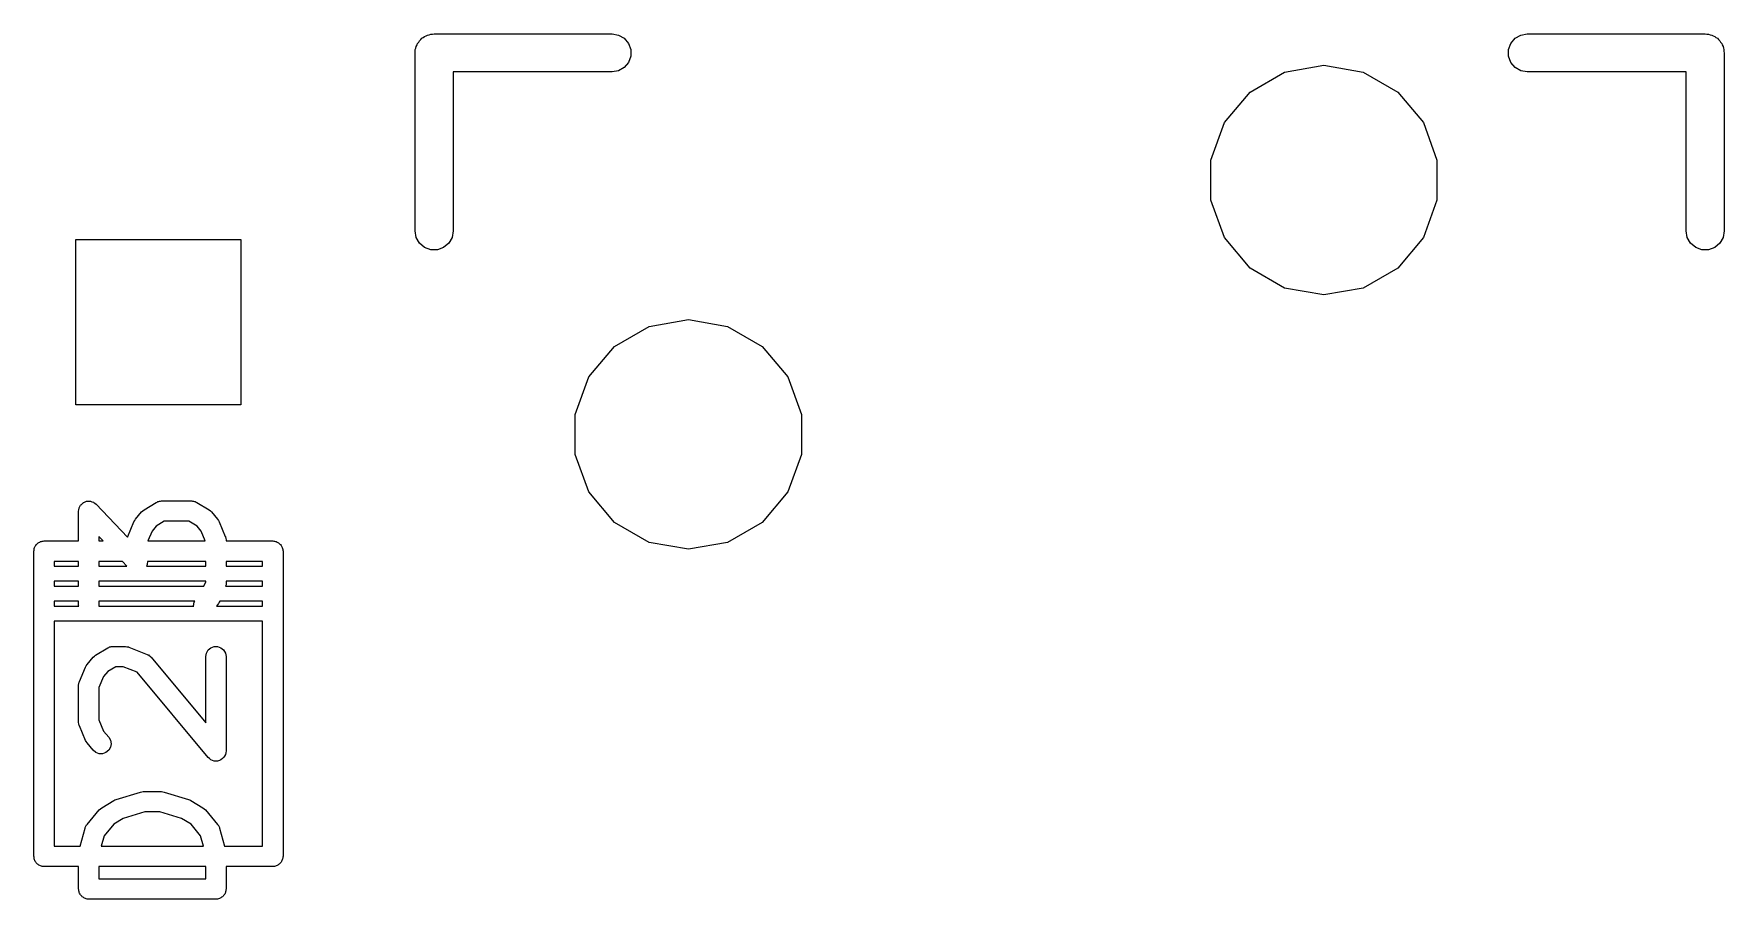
# Model space of a CAD drawing. Extents: x 47 to 330, y -254 to -153.
# Drawn here: x 208.78 to 225.66, y -182.1 to -173.46 of the extents above; entities that cross this region are included whole.
import ezdxf

# ---------------------------------------------------------------- set-up
doc = ezdxf.new("R2010")
doc.units = 0
doc.header["$MEASUREMENT"] = 0
doc.layers.add('BLACK', color=7, linetype='CONTINUOUS')

msp = doc.modelspace()

# ---------------------------------------------------------------- linework, layer by layer
at = {"layer": 'Black'}
for p, q in [((212.759, -173.462), (212.775, -173.459)), ((212.775, -173.459), (214.553, -173.459)), ((214.553, -173.459), (214.618, -173.471)), ((223.632, -173.471), (223.697, -173.459)), ((223.697, -173.459), (225.475, -173.459)), ((225.475, -173.459), (225.491, -173.462)), ((212.587, -173.617), (212.593, -173.601)), ((212.587, -173.634), (212.587, -173.617)), ((212.593, -173.601), (212.596, -173.585)), ((212.596, -173.585), (212.604, -173.57)), ((212.604, -173.57), (212.61, -173.555)), ((212.61, -173.555), (212.621, -173.542)), ((212.621, -173.542), (212.629, -173.528)), ((212.629, -173.528), (212.642, -173.517)), ((212.642, -173.517), (212.653, -173.504)), ((212.653, -173.504), (212.667, -173.496)), ((212.667, -173.496), (212.68, -173.485)), ((212.68, -173.485), (212.695, -173.479)), ((212.695, -173.479), (212.71, -173.471)), ((212.71, -173.471), (212.726, -173.468)), ((212.726, -173.468), (212.742, -173.462)), ((212.742, -173.462), (212.759, -173.462)), ((214.618, -173.471), (214.675, -173.504)), ((214.675, -173.504), (214.718, -173.555)), ((214.718, -173.555), (214.741, -173.617)), ((214.741, -173.617), (214.741, -173.683)), ((223.509, -173.617), (223.532, -173.555)), ((223.509, -173.683), (223.509, -173.617)), ((223.532, -173.555), (223.575, -173.504)), ((223.575, -173.504), (223.632, -173.471)), ((225.491, -173.462), (225.508, -173.462)), ((225.508, -173.462), (225.524, -173.468)), ((225.524, -173.468), (225.54, -173.471)), ((225.54, -173.471), (225.555, -173.479)), ((225.555, -173.479), (225.57, -173.485)), ((225.57, -173.485), (225.583, -173.496)), ((225.583, -173.496), (225.597, -173.504)), ((225.597, -173.504), (225.608, -173.517)), ((225.608, -173.517), (225.621, -173.528)), ((225.621, -173.528), (225.629, -173.542)), ((225.629, -173.542), (225.64, -173.555)), ((225.64, -173.555), (225.646, -173.57)), ((225.646, -173.57), (225.654, -173.585)), ((225.654, -173.585), (225.657, -173.601)), ((225.657, -173.601), (225.663, -173.617)), ((225.663, -173.617), (225.663, -173.634)), ((212.584, -173.65), (212.587, -173.634)), ((212.584, -175.428), (212.584, -173.65)), ((214.675, -173.796), (214.618, -173.829)), ((214.718, -173.745), (214.675, -173.796)), ((214.741, -173.683), (214.718, -173.745)), ((221.273, -173.842), (221.665, -173.773)), ((221.665, -173.773), (222.057, -173.842)), ((223.532, -173.745), (223.509, -173.683)), ((223.575, -173.796), (223.532, -173.745)), ((223.632, -173.829), (223.575, -173.796)), ((225.663, -173.634), (225.665, -173.65)), ((225.665, -173.65), (225.665, -175.428)), ((214.553, -173.84), (212.965, -173.84)), ((212.965, -173.84), (212.965, -175.428)), ((214.618, -173.829), (214.553, -173.84)), ((220.927, -174.041), (221.273, -173.842)), ((222.057, -173.842), (222.403, -174.041)), ((223.697, -173.84), (223.632, -173.829)), ((225.284, -173.84), (223.697, -173.84)), ((225.284, -175.428), (225.284, -173.84)), ((220.671, -174.346), (220.927, -174.041)), ((222.403, -174.041), (222.659, -174.346)), ((220.535, -174.721), (220.671, -174.346)), ((222.659, -174.346), (222.795, -174.721)), ((220.535, -175.119), (220.535, -174.721)), ((222.795, -174.721), (222.795, -175.119)), ((220.671, -175.494), (220.535, -175.119)), ((222.795, -175.119), (222.659, -175.494)), ((212.596, -175.493), (212.584, -175.428)), ((212.965, -175.428), (212.954, -175.493)), ((225.296, -175.493), (225.284, -175.428)), ((225.665, -175.428), (225.654, -175.493)), ((209.194, -177.165), (209.194, -175.514)), ((209.194, -175.514), (210.845, -175.514)), ((210.845, -175.514), (210.845, -177.165)), ((212.629, -175.55), (212.596, -175.493)), ((212.68, -175.593), (212.629, -175.55)), ((212.742, -175.616), (212.68, -175.593)), ((212.808, -175.616), (212.742, -175.616)), ((212.87, -175.593), (212.808, -175.616)), ((212.921, -175.55), (212.87, -175.593)), ((212.954, -175.493), (212.921, -175.55)), ((220.927, -175.799), (220.671, -175.494)), ((222.659, -175.494), (222.403, -175.799)), ((225.329, -175.55), (225.296, -175.493)), ((225.38, -175.593), (225.329, -175.55)), ((225.442, -175.616), (225.38, -175.593)), ((225.508, -175.616), (225.442, -175.616)), ((225.57, -175.593), (225.508, -175.616)), ((225.621, -175.55), (225.57, -175.593)), ((225.654, -175.493), (225.621, -175.55)), ((221.273, -175.998), (220.927, -175.799)), ((222.403, -175.799), (222.057, -175.998)), ((221.665, -176.067), (221.273, -175.998)), ((222.057, -175.998), (221.665, -176.067)), ((214.923, -176.382), (215.315, -176.313)), ((215.315, -176.313), (215.707, -176.382)), ((214.577, -176.581), (214.923, -176.382)), ((215.707, -176.382), (216.053, -176.581)), ((214.321, -176.886), (214.577, -176.581)), ((216.053, -176.581), (216.309, -176.886)), ((214.185, -177.261), (214.321, -176.886)), ((216.309, -176.886), (216.445, -177.261)), ((210.845, -177.165), (209.194, -177.165)), ((214.185, -177.659), (214.185, -177.261)), ((216.445, -177.261), (216.445, -177.659)), ((214.321, -178.034), (214.185, -177.659)), ((216.445, -177.659), (216.309, -178.034)), ((209.229, -178.192), (209.236, -178.18)), ((209.236, -178.18), (209.243, -178.167)), ((209.243, -178.167), (209.245, -178.164)), ((209.245, -178.164), (209.247, -178.162)), ((209.247, -178.162), (209.258, -178.152)), ((209.258, -178.152), (209.268, -178.142)), ((209.268, -178.142), (209.271, -178.141)), ((209.271, -178.141), (209.274, -178.139)), ((209.274, -178.139), (209.287, -178.134)), ((209.287, -178.134), (209.301, -178.128)), ((209.301, -178.128), (209.304, -178.128)), ((209.304, -178.128), (209.307, -178.127)), ((209.307, -178.127), (209.321, -178.127)), ((209.321, -178.127), (209.336, -178.126)), ((209.336, -178.126), (209.339, -178.127)), ((209.339, -178.127), (209.342, -178.127)), ((209.342, -178.127), (209.356, -178.132)), ((209.356, -178.132), (209.37, -178.136)), ((209.37, -178.136), (209.372, -178.138)), ((209.372, -178.138), (209.375, -178.139)), ((209.375, -178.139), (209.386, -178.148)), ((209.386, -178.148), (209.398, -178.157)), ((209.398, -178.157), (209.712, -178.487)), ((209.877, -178.212), (209.998, -178.14)), ((209.998, -178.14), (210.007, -178.136)), ((210.007, -178.136), (210.015, -178.131)), ((210.015, -178.131), (210.023, -178.13)), ((210.023, -178.13), (210.031, -178.127)), ((210.031, -178.127), (210.041, -178.127)), ((210.041, -178.127), (210.05, -178.125)), ((210.05, -178.125), (210.353, -178.125)), ((210.353, -178.125), (210.362, -178.127)), ((210.362, -178.127), (210.372, -178.127)), ((210.372, -178.127), (210.379, -178.13)), ((210.379, -178.13), (210.387, -178.131)), ((210.387, -178.131), (210.396, -178.136)), ((210.396, -178.136), (210.405, -178.14)), ((210.405, -178.14), (210.526, -178.212)), ((214.577, -178.339), (214.321, -178.034)), ((216.309, -178.034), (216.053, -178.339)), ((209.223, -178.227), (209.225, -178.213)), ((209.223, -178.524), (209.223, -178.227)), ((209.225, -178.213), (209.227, -178.198)), ((209.227, -178.198), (209.228, -178.195)), ((209.228, -178.195), (209.229, -178.192)), ((209.715, -178.478), (209.775, -178.333)), ((209.775, -178.333), (209.783, -178.32)), ((209.783, -178.32), (209.791, -178.307)), ((209.791, -178.307), (209.851, -178.234)), ((209.851, -178.234), (209.864, -178.223)), ((209.864, -178.223), (209.877, -178.212)), ((210.078, -178.328), (209.996, -178.378)), ((210.324, -178.328), (210.078, -178.328)), ((210.407, -178.378), (210.324, -178.328)), ((210.526, -178.212), (210.539, -178.223)), ((210.539, -178.223), (210.552, -178.234)), ((210.552, -178.234), (210.612, -178.307)), ((210.612, -178.307), (210.62, -178.32)), ((210.62, -178.32), (210.628, -178.333)), ((210.628, -178.333), (210.688, -178.478)), ((214.923, -178.538), (214.577, -178.339)), ((216.053, -178.339), (215.707, -178.538)), ((208.851, -178.529), (208.859, -178.526)), ((208.859, -178.526), (208.868, -178.526)), ((208.868, -178.526), (208.877, -178.524)), ((208.877, -178.524), (209.223, -178.524)), ((209.468, -178.524), (209.426, -178.481)), ((209.426, -178.481), (209.426, -178.524)), ((209.426, -178.524), (209.468, -178.524)), ((209.712, -178.487), (209.713, -178.482)), ((209.713, -178.482), (209.714, -178.48)), ((209.714, -178.48), (209.715, -178.478)), ((209.957, -178.425), (209.915, -178.524)), ((209.915, -178.524), (210.487, -178.524)), ((209.996, -178.378), (209.957, -178.425)), ((210.446, -178.425), (210.407, -178.378)), ((210.487, -178.524), (210.446, -178.425)), ((210.688, -178.478), (210.689, -178.48)), ((210.689, -178.48), (210.69, -178.482)), ((210.69, -178.482), (210.693, -178.498)), ((210.693, -178.498), (210.696, -178.512)), ((210.696, -178.512), (210.696, -178.515)), ((210.696, -178.515), (210.696, -178.517)), ((210.696, -178.517), (210.696, -178.524)), ((210.696, -178.524), (211.163, -178.524)), ((211.163, -178.524), (211.172, -178.526)), ((211.172, -178.526), (211.181, -178.526)), ((211.181, -178.526), (211.189, -178.529)), ((208.775, -178.626), (208.777, -178.617)), ((208.775, -181.674), (208.775, -178.626)), ((208.777, -178.608), (208.78, -178.6)), ((208.777, -178.617), (208.777, -178.608)), ((208.78, -178.6), (208.782, -178.591)), ((208.782, -178.591), (208.786, -178.584)), ((208.786, -178.584), (208.789, -178.575)), ((208.789, -178.575), (208.795, -178.568)), ((208.795, -178.568), (208.799, -178.561)), ((208.799, -178.561), (208.806, -178.555)), ((208.806, -178.555), (208.812, -178.548)), ((208.812, -178.548), (208.819, -178.544)), ((208.819, -178.544), (208.826, -178.538)), ((208.826, -178.538), (208.835, -178.535)), ((208.835, -178.535), (208.842, -178.531)), ((208.842, -178.531), (208.851, -178.529)), ((211.189, -178.529), (211.198, -178.531)), ((211.198, -178.531), (211.205, -178.535)), ((211.205, -178.535), (211.214, -178.538)), ((211.214, -178.538), (211.221, -178.544)), ((211.221, -178.544), (211.228, -178.548)), ((211.228, -178.548), (211.234, -178.555)), ((211.234, -178.555), (211.241, -178.561)), ((211.241, -178.561), (211.245, -178.568)), ((211.245, -178.568), (211.251, -178.575)), ((211.251, -178.575), (211.254, -178.584)), ((211.254, -178.584), (211.258, -178.591)), ((211.258, -178.591), (211.26, -178.6)), ((211.26, -178.6), (211.263, -178.608)), ((211.263, -178.608), (211.263, -178.617)), ((211.263, -178.617), (211.265, -178.626)), ((211.265, -178.626), (211.265, -181.674)), ((215.315, -178.607), (214.923, -178.538)), ((215.707, -178.538), (215.315, -178.607)), ((209.223, -178.728), (208.979, -178.728)), ((208.979, -178.728), (208.979, -178.775)), ((208.979, -178.775), (209.02, -178.775)), ((209.02, -178.775), (209.223, -178.775)), ((209.223, -178.775), (209.223, -178.728)), ((209.426, -178.728), (209.426, -178.775)), ((209.661, -178.728), (209.426, -178.728)), ((209.426, -178.775), (209.706, -178.775)), ((209.706, -178.775), (209.661, -178.728)), ((209.904, -178.77), (209.901, -178.775)), ((209.901, -178.775), (210.493, -178.775)), ((209.906, -178.764), (209.904, -178.766)), ((209.904, -178.766), (209.904, -178.77)), ((209.907, -178.749), (209.906, -178.764)), ((209.91, -178.735), (209.907, -178.749)), ((209.91, -178.728), (209.91, -178.735)), ((210.493, -178.728), (209.91, -178.728)), ((210.493, -178.775), (210.493, -178.728)), ((210.696, -178.728), (210.696, -178.775)), ((211.061, -178.728), (210.696, -178.728)), ((210.696, -178.775), (211.061, -178.775)), ((211.061, -178.775), (211.061, -178.728)), ((209.02, -178.925), (208.979, -178.925)), ((208.979, -178.925), (208.979, -178.975)), ((208.979, -178.975), (209.223, -178.975)), ((209.223, -178.925), (209.02, -178.925)), ((209.223, -178.975), (209.223, -178.925)), ((209.426, -178.925), (209.426, -178.975)), ((210.493, -178.925), (209.426, -178.925)), ((209.426, -178.975), (210.475, -178.975)), ((210.475, -178.975), (210.493, -178.932)), ((210.493, -178.932), (210.493, -178.925)), ((210.693, -178.972), (210.692, -178.975)), ((210.692, -178.975), (211.061, -178.975)), ((210.696, -178.957), (210.693, -178.972)), ((210.696, -178.925), (210.696, -178.953)), ((211.061, -178.925), (210.696, -178.925)), ((210.696, -178.953), (210.696, -178.955)), ((210.696, -178.955), (210.696, -178.957)), ((211.061, -178.975), (211.061, -178.925)), ((208.979, -179.125), (208.979, -179.175)), ((209.223, -179.125), (208.979, -179.125)), ((208.979, -179.175), (209.224, -179.175)), ((209.223, -179.17), (209.223, -179.125)), ((209.224, -179.175), (209.223, -179.17)), ((209.426, -179.17), (209.425, -179.175)), ((209.425, -179.175), (210.373, -179.175)), ((209.426, -179.125), (209.426, -179.17)), ((210.384, -179.125), (209.426, -179.125)), ((210.372, -179.171), (210.378, -179.136)), ((210.373, -179.175), (210.372, -179.171)), ((210.378, -179.136), (210.384, -179.125)), ((210.612, -179.163), (210.602, -179.175)), ((210.602, -179.175), (211.061, -179.175)), ((210.62, -179.15), (210.612, -179.163)), ((210.628, -179.137), (210.62, -179.15)), ((210.633, -179.125), (210.628, -179.137)), ((211.061, -179.125), (210.633, -179.125)), ((211.061, -179.175), (211.061, -179.125)), ((208.979, -179.325), (208.979, -181.572)), ((211.061, -179.325), (208.979, -179.325)), ((211.061, -181.572), (211.061, -179.325)), ((209.307, -179.758), (209.367, -179.686)), ((209.367, -179.686), (209.38, -179.675)), ((209.38, -179.675), (209.393, -179.664)), ((209.393, -179.664), (209.514, -179.591)), ((209.514, -179.591), (209.523, -179.588)), ((209.523, -179.588), (209.532, -179.583)), ((209.532, -179.583), (209.54, -179.581)), ((209.54, -179.581), (209.547, -179.579)), ((209.547, -179.579), (209.557, -179.578)), ((209.557, -179.578), (209.566, -179.577)), ((209.566, -179.577), (209.687, -179.577)), ((209.687, -179.577), (209.689, -179.577)), ((209.689, -179.577), (209.691, -179.577)), ((209.691, -179.577), (209.706, -179.58)), ((209.706, -179.58), (209.722, -179.583)), ((209.722, -179.583), (209.724, -179.584)), ((209.724, -179.584), (209.725, -179.584)), ((209.725, -179.584), (209.907, -179.657)), ((209.907, -179.657), (209.913, -179.66)), ((209.913, -179.66), (209.92, -179.663)), ((209.92, -179.663), (209.928, -179.67)), ((209.928, -179.67), (209.937, -179.675)), ((209.937, -179.675), (209.941, -179.681)), ((209.941, -179.681), (209.947, -179.686)), ((209.947, -179.686), (210.493, -180.341)), ((210.493, -179.678), (210.499, -179.644)), ((210.493, -180.341), (210.493, -179.678)), ((210.499, -179.644), (210.517, -179.613)), ((210.517, -179.613), (210.544, -179.59)), ((210.544, -179.59), (210.577, -179.578)), ((210.577, -179.578), (210.612, -179.578)), ((210.612, -179.578), (210.645, -179.59)), ((210.645, -179.59), (210.672, -179.613)), ((210.672, -179.613), (210.69, -179.644)), ((210.69, -179.644), (210.696, -179.678)), ((210.696, -179.678), (210.696, -180.622)), ((209.231, -179.929), (209.291, -179.784)), ((209.291, -179.784), (209.299, -179.772)), ((209.299, -179.772), (209.307, -179.758)), ((209.473, -179.877), (209.426, -179.989)), ((209.513, -179.829), (209.473, -179.877)), ((209.595, -179.78), (209.513, -179.829)), ((209.668, -179.78), (209.595, -179.78)), ((209.807, -179.836), (209.668, -179.78)), ((210.516, -180.687), (209.807, -179.836)), ((209.223, -179.964), (209.226, -179.949)), ((209.223, -179.966), (209.223, -179.964)), ((209.223, -179.969), (209.223, -179.966)), ((209.223, -180.331), (209.223, -179.969)), ((209.226, -179.949), (209.229, -179.934)), ((209.229, -179.934), (209.23, -179.932)), ((209.23, -179.932), (209.231, -179.929)), ((209.426, -179.989), (209.426, -180.311)), ((209.223, -180.334), (209.223, -180.331)), ((209.223, -180.336), (209.223, -180.334)), ((209.226, -180.351), (209.223, -180.336)), ((209.229, -180.366), (209.226, -180.351)), ((209.23, -180.368), (209.229, -180.366)), ((209.231, -180.371), (209.23, -180.368)), ((209.291, -180.516), (209.231, -180.371)), ((209.426, -180.311), (209.473, -180.423)), ((209.299, -180.528), (209.291, -180.516)), ((209.307, -180.542), (209.299, -180.528)), ((209.367, -180.614), (209.307, -180.542)), ((209.473, -180.423), (209.524, -180.484)), ((209.524, -180.484), (209.541, -180.515)), ((209.541, -180.515), (209.547, -180.549)), ((209.547, -180.549), (209.541, -180.584)), ((209.394, -180.637), (209.367, -180.614)), ((209.427, -180.649), (209.394, -180.637)), ((209.463, -180.649), (209.427, -180.649)), ((209.496, -180.637), (209.463, -180.649)), ((209.523, -180.615), (209.496, -180.637)), ((209.541, -180.584), (209.523, -180.615)), ((210.517, -180.687), (210.516, -180.687)), ((210.53, -180.698), (210.517, -180.687)), ((210.517, -180.687), (210.517, -180.687)), ((210.543, -180.71), (210.53, -180.698)), ((210.544, -180.71), (210.543, -180.71)), ((210.56, -180.716), (210.544, -180.71)), ((210.544, -180.71), (210.544, -180.71)), ((210.577, -180.722), (210.56, -180.716)), ((210.594, -180.722), (210.577, -180.722)), ((210.577, -180.722), (210.577, -180.722)), ((210.577, -180.722), (210.577, -180.722)), ((210.612, -180.722), (210.594, -180.722)), ((210.629, -180.716), (210.612, -180.722)), ((210.612, -180.722), (210.612, -180.722)), ((210.612, -180.722), (210.612, -180.722)), ((210.645, -180.71), (210.629, -180.716)), ((210.659, -180.698), (210.645, -180.71)), ((210.645, -180.71), (210.645, -180.71)), ((210.645, -180.71), (210.645, -180.71)), ((210.672, -180.687), (210.659, -180.698)), ((210.681, -180.672), (210.672, -180.687)), ((210.672, -180.687), (210.672, -180.687)), ((210.672, -180.687), (210.672, -180.687)), ((210.69, -180.657), (210.681, -180.672)), ((210.693, -180.639), (210.69, -180.656)), ((210.69, -180.656), (210.69, -180.657)), ((210.69, -180.657), (210.69, -180.657)), ((210.696, -180.622), (210.693, -180.639)), ((210.696, -180.622), (210.696, -180.622)), ((210.696, -180.622), (210.696, -180.622)), ((209.598, -181.105), (209.84, -181.032)), ((209.84, -181.032), (209.854, -181.031)), ((209.854, -181.031), (209.869, -181.028)), ((209.869, -181.028), (210.05, -181.028)), ((210.05, -181.028), (210.065, -181.031)), ((210.065, -181.031), (210.079, -181.032)), ((210.079, -181.032), (210.321, -181.105)), ((209.307, -181.355), (209.428, -181.21)), ((209.428, -181.21), (209.441, -181.199)), ((209.441, -181.199), (209.454, -181.188)), ((209.454, -181.188), (209.575, -181.115)), ((209.575, -181.115), (209.586, -181.111)), ((209.586, -181.111), (209.598, -181.105)), ((210.321, -181.105), (210.333, -181.111)), ((210.333, -181.111), (210.344, -181.115)), ((210.344, -181.115), (210.465, -181.188)), ((210.465, -181.188), (210.478, -181.199)), ((210.478, -181.199), (210.491, -181.21)), ((210.491, -181.21), (210.612, -181.355)), ((209.237, -181.572), (209.287, -181.393)), ((209.287, -181.393), (209.289, -181.389)), ((209.289, -181.386), (209.296, -181.374)), ((209.289, -181.389), (209.289, -181.386)), ((209.296, -181.374), (209.302, -181.361)), ((209.302, -181.361), (209.305, -181.358)), ((209.305, -181.358), (209.307, -181.355)), ((209.573, -181.353), (209.477, -181.468)), ((209.668, -181.296), (209.573, -181.353)), ((209.884, -181.231), (209.668, -181.296)), ((210.035, -181.231), (209.884, -181.231)), ((210.251, -181.296), (210.035, -181.231)), ((210.346, -181.353), (210.251, -181.296)), ((210.442, -181.468), (210.346, -181.353)), ((210.612, -181.355), (210.614, -181.358)), ((210.614, -181.358), (210.617, -181.361)), ((210.617, -181.361), (210.623, -181.374)), ((210.623, -181.374), (210.63, -181.386)), ((210.63, -181.386), (210.63, -181.389)), ((210.63, -181.389), (210.632, -181.393)), ((210.632, -181.393), (210.682, -181.572)), ((209.477, -181.468), (209.448, -181.572)), ((210.471, -181.572), (210.442, -181.468)), ((208.777, -181.683), (208.775, -181.674)), ((208.777, -181.692), (208.777, -181.683)), ((208.78, -181.7), (208.777, -181.692)), ((208.782, -181.709), (208.78, -181.7)), ((208.786, -181.716), (208.782, -181.709)), ((208.789, -181.725), (208.786, -181.716)), ((208.795, -181.732), (208.789, -181.725)), ((208.799, -181.739), (208.795, -181.732)), ((208.979, -181.572), (209.237, -181.572)), ((209.448, -181.572), (210.471, -181.572)), ((210.682, -181.572), (211.061, -181.572)), ((211.245, -181.732), (211.241, -181.739)), ((211.251, -181.725), (211.245, -181.732)), ((211.254, -181.716), (211.251, -181.725)), ((211.258, -181.709), (211.254, -181.716)), ((211.26, -181.7), (211.258, -181.709)), ((211.263, -181.692), (211.26, -181.7)), ((211.265, -181.674), (211.263, -181.683)), ((211.263, -181.683), (211.263, -181.692)), ((208.806, -181.745), (208.799, -181.739)), ((208.812, -181.752), (208.806, -181.745)), ((208.819, -181.756), (208.812, -181.752)), ((208.826, -181.762), (208.819, -181.756)), ((208.835, -181.765), (208.826, -181.762)), ((208.842, -181.769), (208.835, -181.765)), ((208.851, -181.771), (208.842, -181.769)), ((208.859, -181.774), (208.851, -181.771)), ((208.868, -181.774), (208.859, -181.774)), ((208.877, -181.776), (208.868, -181.774)), ((209.223, -181.776), (208.877, -181.776)), ((209.223, -182.001), (209.223, -181.776)), ((209.426, -181.776), (209.426, -181.899)), ((210.493, -181.776), (209.426, -181.776)), ((209.426, -181.899), (210.493, -181.899)), ((210.493, -181.899), (210.493, -181.776)), ((211.163, -181.776), (210.696, -181.776)), ((210.696, -181.776), (210.696, -182.001)), ((211.172, -181.774), (211.163, -181.776)), ((211.181, -181.774), (211.172, -181.774)), ((211.189, -181.771), (211.181, -181.774)), ((211.198, -181.769), (211.189, -181.771)), ((211.205, -181.765), (211.198, -181.769)), ((211.214, -181.762), (211.205, -181.765)), ((211.221, -181.756), (211.214, -181.762)), ((211.228, -181.752), (211.221, -181.756)), ((211.234, -181.745), (211.228, -181.752)), ((211.241, -181.739), (211.234, -181.745)), ((209.224, -182.009), (209.223, -182.001)), ((209.224, -182.018), (209.224, -182.009)), ((209.228, -182.027), (209.224, -182.018)), ((209.229, -182.035), (209.228, -182.027)), ((209.233, -182.043), (209.229, -182.035)), ((209.237, -182.051), (209.233, -182.043)), ((209.242, -182.058), (209.237, -182.051)), ((209.247, -182.066), (209.242, -182.058)), ((209.254, -182.072), (209.247, -182.066)), ((209.259, -182.078), (209.254, -182.072)), ((210.666, -182.072), (210.66, -182.078)), ((210.672, -182.066), (210.666, -182.072)), ((210.677, -182.058), (210.672, -182.066)), ((210.683, -182.051), (210.677, -182.058)), ((210.686, -182.043), (210.683, -182.051)), ((210.69, -182.035), (210.686, -182.043)), ((210.692, -182.027), (210.69, -182.035)), ((210.695, -182.018), (210.692, -182.027)), ((210.696, -182.001), (210.695, -182.009)), ((210.695, -182.009), (210.695, -182.018)), ((209.267, -182.083), (209.259, -182.078)), ((209.274, -182.089), (209.267, -182.083)), ((209.282, -182.092), (209.274, -182.089)), ((209.29, -182.096), (209.282, -182.092)), ((209.299, -182.098), (209.29, -182.096)), ((209.307, -182.101), (209.299, -182.098)), ((209.316, -182.101), (209.307, -182.101)), ((209.325, -182.102), (209.316, -182.101)), ((210.595, -182.102), (209.325, -182.102)), ((210.603, -182.101), (210.595, -182.102)), ((210.612, -182.101), (210.603, -182.101)), ((210.621, -182.098), (210.612, -182.101)), ((210.629, -182.096), (210.621, -182.098)), ((210.637, -182.092), (210.629, -182.096)), ((210.645, -182.089), (210.637, -182.092)), ((210.652, -182.083), (210.645, -182.089)), ((210.66, -182.078), (210.652, -182.083))]:
    msp.add_line(p, q, dxfattribs=at)

doc.saveas('drawing.dxf')
